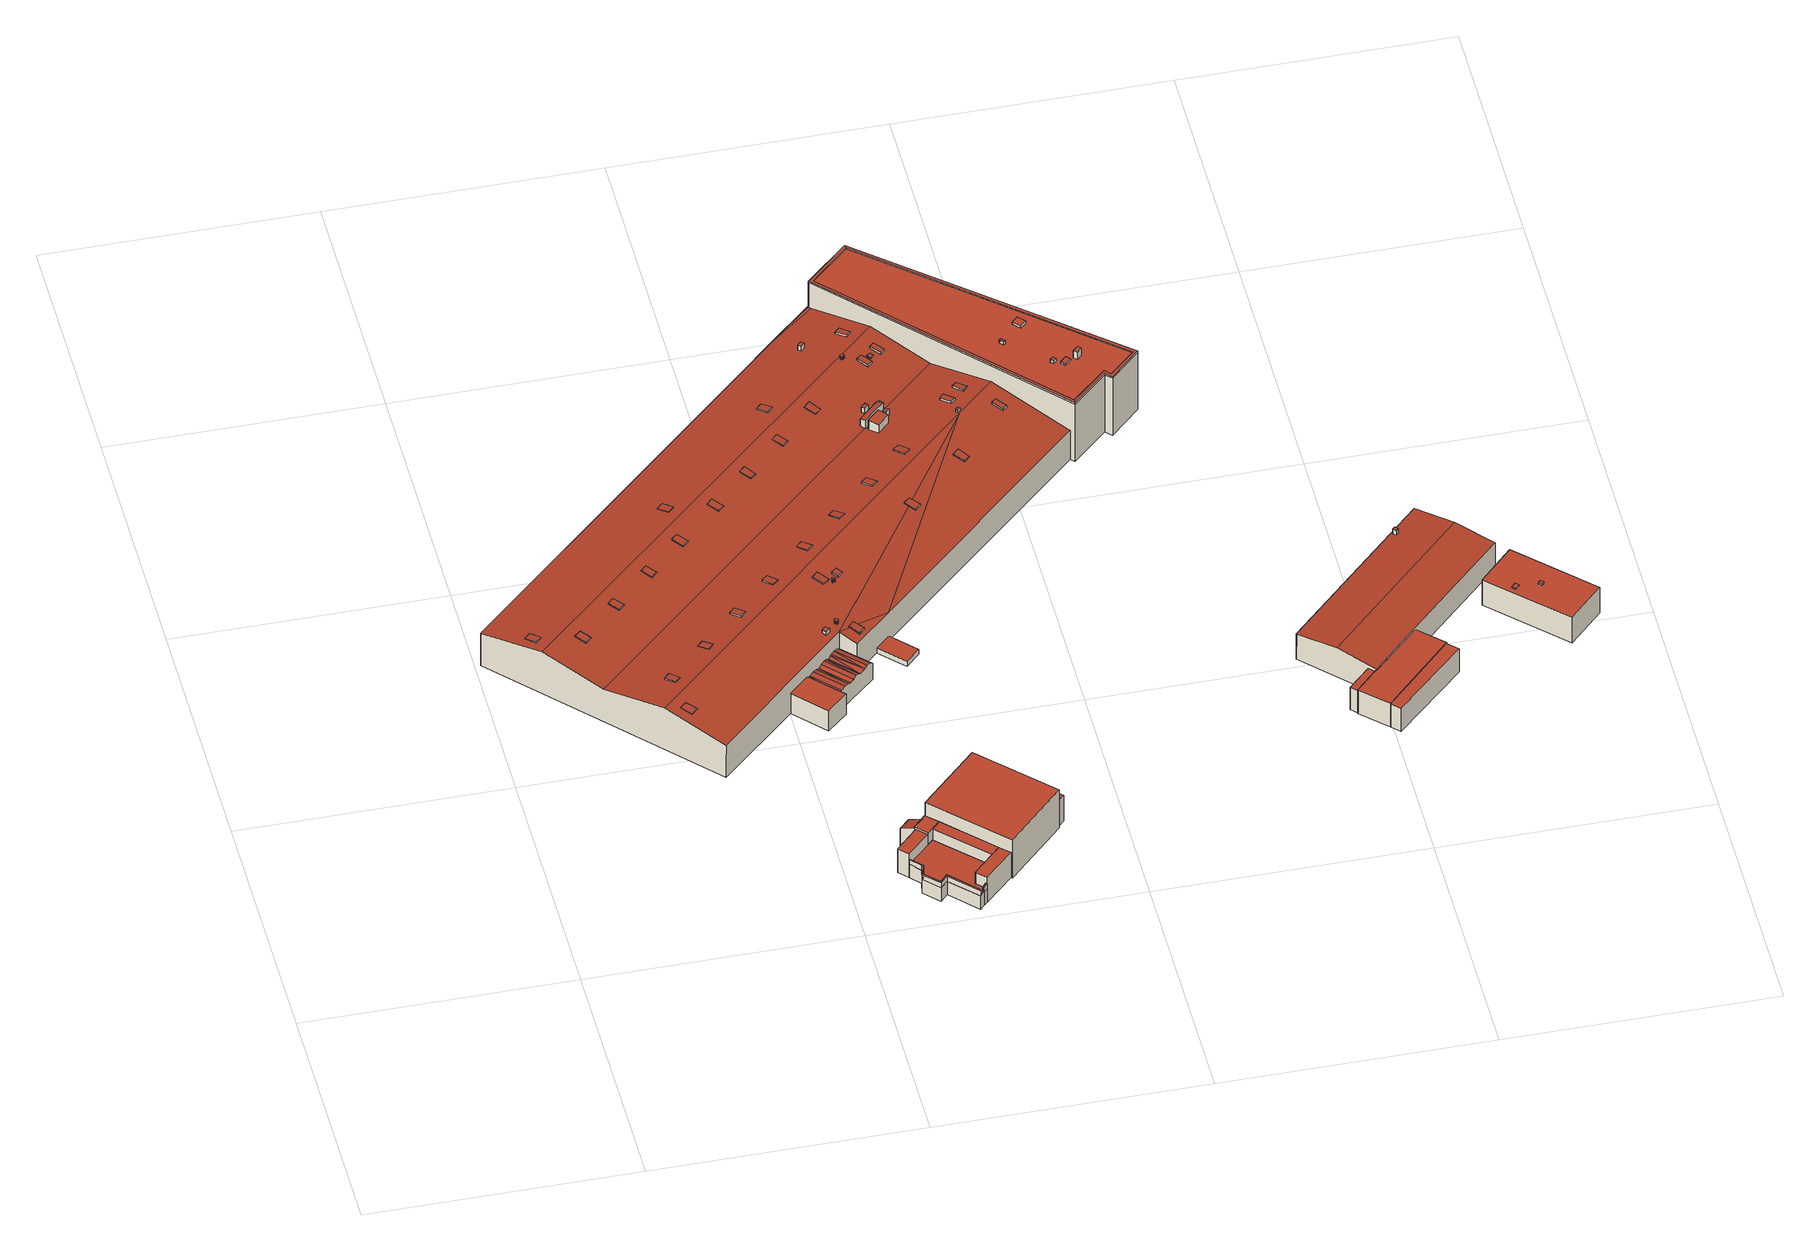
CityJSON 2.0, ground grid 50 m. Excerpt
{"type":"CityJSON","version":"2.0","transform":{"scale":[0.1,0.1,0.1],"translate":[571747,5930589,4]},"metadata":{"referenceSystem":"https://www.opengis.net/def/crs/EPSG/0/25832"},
"CityObjects":{
"building1":{"type":"Building","attributes":{"Grundfläche 2D":"14.389598","Grundhöhe NN":"6.040"},"geometry":[{"type":"Solid","lod":"3","boundaries":[[[[0,1,2,3]],[[4,5,1,0]],[[5,6,2,1]],[[6,7,3,2]],[[7,4,0,3]],[[6,5,4,7]]]],"semantics":{"surfaces":[{"type":"RoofSurface"},{"type":"WallSurface"},{"type":"GroundSurface"}],"values":[[0,1,1,1,1,2]]}}]},
"building2":{"type":"Building","attributes":{"Grundfläche 2D":"7.806966","Grundhöhe NN":"6.048"},"geometry":[{"type":"Solid","lod":"3","boundaries":[[[[8,9,10,11]],[[12,13,11,10]],[[13,14,8,11]],[[14,15,9,8]],[[15,12,10,9]],[[15,14,13,12]]]],"semantics":{"surfaces":[{"type":"RoofSurface"},{"type":"WallSurface"},{"type":"GroundSurface"}],"values":[[0,1,1,1,1,2]]}}]},
"building3":{"type":"Building","attributes":{"Grundfläche 2D":"105.576483","Grundhöhe NN":"6.063"},"children":["building3-1","building3-2"],"geometry":[{"type":"Solid","lod":"3","boundaries":[[[[16,17,18,19,20,21,22,23,24,25,26,27,28,29,30]],[[20,19,31,32]],[[21,20,32,33]],[[22,21,33,34]],[[23,22,34,35]],[[24,23,35,36]],[[25,24,36,37]],[[26,25,37,38]],[[27,26,38,39]],[[28,27,39,40]],[[29,28,40,41]],[[30,29,41,42]],[[17,16,30,42,43]],[[18,17,43,44]],[[19,18,44,31]],[[38,37,36,35,34,33,32,31,44,43,42,41,40,39]]]],"semantics":{"surfaces":[{"type":"RoofSurface"},{"type":"WallSurface"},{"type":"GroundSurface"}],"values":[[0,1,1,1,1,1,1,1,1,1,1,1,1,1,1,2]]}}]},
"building3-1":{"type":"BuildingInstallation","parents":["building3"],"geometry":[{"type":"MultiSurface","lod":"3","boundaries":[[[45,46,47,48]],[[30,16,48,47]],[[45,48,16,49]],[[49,29,46,45]],[[29,30,47,46]]],"semantics":{"surfaces":[{"type":"RoofSurface"},{"type":"WallSurface"}],"values":[0,1,1,1,1]}}]},
"building3-2":{"type":"BuildingInstallation","parents":["building3"],"geometry":[{"type":"MultiSurface","lod":"3","boundaries":[[[50,51,52,53,54,55,56,57,58,59,60,61]],[[28,62,57,56]],[[58,57,62,63]],[[59,58,63,64]],[[60,59,64,65]],[[61,60,65,66]],[[50,61,66,22]],[[51,50,22,23]],[[23,24,52,51]],[[24,25,53,52]],[[25,26,54,53]],[[26,27,55,54]],[[27,28,56,55]]],"semantics":{"surfaces":[{"type":"RoofSurface"},{"type":"WallSurface"}],"values":[0,1,1,1,1,1,1,1,1,1,1,1,1]}}]},
"building4":{"type":"Building","attributes":{"Grundfläche 2D":"10.053962","Grundhöhe NN":"6.172"},"geometry":[{"type":"Solid","lod":"3","boundaries":[[[[67,68,69,70,71,72,73]],[[68,67,74,75]],[[69,68,75,76]],[[70,69,76,77]],[[71,70,77,78]],[[79,73,72,71,78,80]],[[67,73,79,74]],[[74,79,80,78,77,76,75]]]],"semantics":{"surfaces":[{"type":"RoofSurface"},{"type":"WallSurface"},{"type":"GroundSurface"}],"values":[[0,1,1,1,1,1,1,2]]}}]},
"building5":{"type":"Building","attributes":{"Grundfläche 2D":"25.850074","Grundhöhe NN":"6.030"},"geometry":[{"type":"Solid","lod":"3","boundaries":[[[[81,82,83,67]],[[84,85,67,83]],[[85,86,81,67]],[[86,87,82,81]],[[87,84,83,82]],[[87,86,85,84]]]],"semantics":{"surfaces":[{"type":"RoofSurface"},{"type":"WallSurface"},{"type":"GroundSurface"}],"values":[[0,1,1,1,1,2]]}}]},
"building6":{"type":"Building","attributes":{"Grundfläche 2D":"18.627753","Grundhöhe NN":"6.023"},"geometry":[{"type":"Solid","lod":"3","boundaries":[[[[88,89,83,82,90]],[[83,89,91,84]],[[90,82,83,84,92]],[[88,90,92,93]],[[89,88,93,91]],[[92,84,91,93]]]],"semantics":{"surfaces":[{"type":"RoofSurface"},{"type":"WallSurface"},{"type":"GroundSurface"}],"values":[[0,1,1,1,1,2]]}}]},
"building7":{"type":"Building","attributes":{"Grundfläche 2D":"265.336111","Grundhöhe NN":"5.969"},"geometry":[{"type":"Solid","lod":"3","boundaries":[[[[94,95,96,97,98]],[[94,98,99,100]],[[101,96,95,94,100,91]],[[97,96,101,102]],[[98,97,102,99]],[[101,91,100,99,102]]]],"semantics":{"surfaces":[{"type":"RoofSurface"},{"type":"WallSurface"},{"type":"GroundSurface"}],"values":[[0,1,1,1,1,2]]}}]},
"building8":{"type":"Building","attributes":{"Grundfläche 2D":"11.756289","Grundhöhe NN":"6.061"},"geometry":[{"type":"Solid","lod":"3","boundaries":[[[[103,104,105,106]],[[107,108,106,105]],[[108,109,103,106]],[[109,110,104,103]],[[110,107,105,104]],[[110,109,108,107]]]],"semantics":{"surfaces":[{"type":"RoofSurface"},{"type":"WallSurface"},{"type":"GroundSurface"}],"values":[[0,1,1,1,1,2]]}}]},
"building9":{"type":"Building","attributes":{"Grundfläche 2D":"6239.895258","Grundhöhe NN":"4.902"},"children":["building9-1","building9-2","building9-3","building9-4","building9-5","building9-6","building9-7","building9-8","building9-9","building9-10","building9-11","building9-12","building9-13","building9-14","building9-15","building9-16","building9-17","building9-18","building9-19","building9-20","building9-21","building9-22","building9-23","building9-24","building9-25","building9-26","building9-27","building9-28","building9-29","building9-30","building9-31","building9-32","building9-33","building9-34","building9-35","building9-36","building9-37","building9-38","building9-39","building9-40","building9-41","building9-42","building9-43","building9-44","building9-45","building9-46","building9-47","building9-48","building9-49"],"geometry":[{"type":"MultiSurface","lod":"3","boundaries":[[[111,112,113,114,115,116,117,118,119]],[[120,112,111,121,122,123,118,117,124,125]],[[126,127,128,129]],[[127,130,131,132,133,134,128]],[[132,131,130,135,136,133]],[[137,136,135,138,139,140]],[[141,139,138]],[[142,143,141]],[[143,139,141]],[[144,128,134,145,146,147]],[[146,148,129,149,150]],[[129,128,144,147,146,150,149]],[[151,152,153,154,155,156,157,158,159]],[[160,161,162]],[[161,163,162]],[[160,164,165,161]],[[164,166,167,165]],[[168,169,166]],[[166,169,167]],[[168,170,171,169]],[[172,171,170,173]],[[174,175,173]],[[173,175,172]],[[174,176,177,175]],[[178,179,176]],[[176,179,177]],[[180,181,178]],[[181,182,178]],[[182,179,178]],[[180,183,184,181]],[[184,183,185,186]],[[187,184,186]],[[188,189,190,191,192,193]],[[194,195,196,197]],[[198,199,200,201]],[[202,203,204,205,115,114,113,112]],[[205,206,207,117,116,115]],[[156,154,119,118]],[[154,153,111,119]],[[152,151,121,111,153]],[[122,121,151,159]],[[159,158,157,123,122]],[[156,118,123,157]],[[207,208,124,117]],[[208,209,125,124]],[[209,210,120,125]],[[210,202,112,120]],[[143,142,211,212]],[[196,213,214,137,140,139,143,212,215,197]],[[145,134,133,136,137,214,216]],[[189,188,163,161,165,167,169,171,172,175,177,179,182,181,184,187,146,145,216,217]],[[146,187,186,148]],[[200,218,219,126,129,148,186,220,221,201]],[[185,183,180,178,176,174,173,170,168,166,164,160,162,222,223]],[[186,185,223,220]],[[211,142,141,205,204,203,202,224,225]],[[130,127,126,219,226,207,206,205,141,138,135]],[[208,207,226,227]],[[209,208,227,228]],[[210,209,228,229]],[[202,210,229,224]],[[190,189,217,230]],[[191,190,230,231]],[[192,191,231,232]],[[192,232,222,162,193]],[[193,162,163,188]],[[194,197,215,233]],[[195,194,233,234]],[[196,195,234,213]],[[198,201,221,235]],[[199,198,235,236]],[[200,199,236,218]],[[218,236,235,221,220,223,222,232,231,230,217,216,214,213,234,233,215,212,211,225,224,229,228,227,226,219]]],"semantics":{"surfaces":[{"type":"RoofSurface"},{"type":"WallSurface"},{"type":"GroundSurface"}],"values":[0,0,0,0,0,0,0,0,0,0,0,0,0,0,0,0,0,0,0,0,0,0,0,0,0,0,0,0,0,0,0,0,0,0,0,1,1,1,1,1,1,1,1,1,1,1,1,1,1,1,1,1,1,1,1,1,1,1,1,1,1,1,1,1,1,1,1,1,1,1,1,1,2]}}]},
"building9-1":{"type":"BuildingInstallation","parents":["building9"],"geometry":[{"type":"MultiSurface","lod":"3","boundaries":[[[237,238,239,240]],[[241,242,240,239]],[[237,240,242,243]],[[238,237,243,244]],[[244,241,239,238]]],"semantics":{"surfaces":[{"type":"RoofSurface"},{"type":"WallSurface"}],"values":[0,1,1,1,1]}}]},
"building9-2":{"type":"BuildingInstallation","parents":["building9"],"geometry":[{"type":"MultiSurface","lod":"3","boundaries":[[[245,246,247,248]],[[248,247,249,250]],[[245,248,250,251]],[[246,245,251,252]],[[247,246,252,249]]],"semantics":{"surfaces":[{"type":"RoofSurface"},{"type":"WallSurface"}],"values":[0,1,1,1,1]}}]},
"building9-3":{"type":"BuildingInstallation","parents":["building9"],"geometry":[{"type":"MultiSurface","lod":"3","boundaries":[[[253,254,255,256]],[[256,255,257,258]],[[253,256,258,259]],[[254,253,259,260]],[[255,254,260,257]]],"semantics":{"surfaces":[{"type":"RoofSurface"},{"type":"WallSurface"}],"values":[0,1,1,1,1]}}]},
"building9-4":{"type":"BuildingInstallation","parents":["building9"],"geometry":[{"type":"MultiSurface","lod":"3","boundaries":[[[261,262,263,264]],[[264,263,265,266]],[[266,267,261,264]],[[262,261,267,268]],[[268,265,263,262]]],"semantics":{"surfaces":[{"type":"RoofSurface"},{"type":"WallSurface"}],"values":[0,1,1,1,1]}}]},
"building9-5":{"type":"BuildingInstallation","parents":["building9"],"geometry":[{"type":"MultiSurface","lod":"3","boundaries":[[[269,270,271,272]],[[272,271,273,274]],[[269,272,274,275]],[[270,269,275,276]],[[271,270,276,273]]],"semantics":{"surfaces":[{"type":"RoofSurface"},{"type":"WallSurface"}],"values":[0,1,1,1,1]}}]},
"building9-6":{"type":"BuildingInstallation","parents":["building9"],"geometry":[{"type":"MultiSurface","lod":"3","boundaries":[[[277,278,279,280]],[[280,279,281,282]],[[277,280,282,283]],[[278,277,283,284]],[[279,278,284,281]]],"semantics":{"surfaces":[{"type":"RoofSurface"},{"type":"WallSurface"}],"values":[0,1,1,1,1]}}]},
"building9-7":{"type":"BuildingInstallation","parents":["building9"],"geometry":[{"type":"MultiSurface","lod":"3","boundaries":[[[285,286,287,288,289,290]],[[291,292,290,289]],[[285,290,292,293,287,286]],[[293,294,288,287]],[[294,291,289,288]]],"semantics":{"surfaces":[{"type":"RoofSurface"},{"type":"WallSurface"}],"values":[0,1,1,1,1]}}]},
"building9-8":{"type":"BuildingInstallation","parents":["building9"],"geometry":[{"type":"MultiSurface","lod":"3","boundaries":[[[295,296,297,298]],[[298,297,299,300]],[[295,298,300,301]],[[296,295,301,302]],[[297,296,302,299]]],"semantics":{"surfaces":[{"type":"RoofSurface"},{"type":"WallSurface"}],"values":[0,1,1,1,1]}}]},
"building9-9":{"type":"BuildingInstallation","parents":["building9"],"geometry":[{"type":"MultiSurface","lod":"3","boundaries":[[[303,304,305,306]],[[307,308,303,306]],[[309,304,303,308]],[[309,310,305,304]],[[311,307,306,305,310]]],"semantics":{"surfaces":[{"type":"RoofSurface"},{"type":"WallSurface"}],"values":[0,1,1,1,1]}}]},
"building9-10":{"type":"BuildingInstallation","parents":["building9"],"geometry":[{"type":"MultiSurface","lod":"3","boundaries":[[[312,313,314,315,316,317,318,319,320,321,322,323,324,325,326,327,328,329,330,331,332]],[[333,334,314,313]],[[334,335,315,314]],[[336,337,331,330]],[[337,338,332,331]],[[338,339,312,332]],[[339,333,313,312]],[[335,340,316,315]],[[340,341,316]],[[341,342,317,316]],[[342,343,318,317]],[[343,344,319,318]],[[344,345,320,319]],[[345,346,321,320]],[[346,347,322,321]],[[347,348,323,322]],[[348,349,324,323]],[[349,350,325,324]],[[350,351,326,325]],[[351,352,327,326]],[[352,353,328,327]],[[353,354,329,328]],[[354,336,330,329]]],"semantics":{"surfaces":[{"type":"RoofSurface"},{"type":"WallSurface"}],"values":[0,1,1,1,1,1,1,1,1,1,1,1,1,1,1,1,1,1,1,1,1,1,1]}}]},
"building9-11":{"type":"BuildingInstallation","parents":["building9"],"geometry":[{"type":"MultiSurface","lod":"3","boundaries":[[[355,356,357,358]],[[358,357,359,360]],[[355,358,360,361]],[[361,362,356,355]],[[362,359,357,356]]],"semantics":{"surfaces":[{"type":"RoofSurface"},{"type":"WallSurface"}],"values":[0,1,1,1,1]}}]},
"building9-12":{"type":"BuildingInstallation","parents":["building9"],"geometry":[{"type":"MultiSurface","lod":"3","boundaries":[[[363,364,365,366]],[[366,365,367,368]],[[363,366,368,369]],[[364,363,369,370]],[[365,364,370,367]]],"semantics":{"surfaces":[{"type":"RoofSurface"},{"type":"WallSurface"}],"values":[0,1,1,1,1]}}]},
"building9-13":{"type":"BuildingInstallation","parents":["building9"],"geometry":[{"type":"MultiSurface","lod":"3","boundaries":[[[371,372,373,374,375,376,377,378,379,380,381,382,383,384,385,386,387,388,389,390,391,392,393,394,395]],[[396,397,373,372]],[[398,399,371,395]],[[399,396,372,371]],[[397,400,374,373]],[[400,401,375,374]],[[401,402,376,375]],[[402,403,377,376]],[[403,404,378,377]],[[404,405,379,378]],[[405,406,380,379]],[[406,407,381,380]],[[407,408,381]],[[408,409,382,381]],[[409,410,383,382]],[[410,411,384,383]],[[411,412,385,384]],[[412,413,386,385]],[[413,414,415,388,387,386]],[[415,416,417,390,389,388]],[[417,418,391,390]],[[418,419,392,391]],[[419,420,393,392]],[[420,421,394,393]],[[421,422,394]],[[422,398,395,394]]],"semantics":{"surfaces":[{"type":"RoofSurface"},{"type":"WallSurface"}],"values":[0,1,1,1,1,1,1,1,1,1,1,1,1,1,1,1,1,1,1,1,1,1,1,1,1,1]}}]},
"building9-14":{"type":"BuildingInstallation","parents":["building9"],"geometry":[{"type":"MultiSurface","lod":"3","boundaries":[[[423,424,425,426,427,428,429,430]],[[426,431,432,428,427]],[[433,434,424,423,430,429,428,432,131,435]],[[434,436,425,424]],[[431,426,425,436,132]]],"semantics":{"surfaces":[{"type":"RoofSurface"},{"type":"WallSurface"}],"values":[0,1,1,1,1]}}]},
"building9-15":{"type":"BuildingInstallation","parents":["building9"],"geometry":[{"type":"MultiSurface","lod":"3","boundaries":[[[437,438,439,440]],[[441,442,440,439]],[[437,440,442,443]],[[443,444,438,437]],[[439,438,444,441]]],"semantics":{"surfaces":[{"type":"RoofSurface"},{"type":"WallSurface"}],"values":[0,1,1,1,1]}}]},
"building9-16":{"type":"BuildingInstallation","parents":["building9"],"geometry":[{"type":"MultiSurface","lod":"3","boundaries":[[[445,446,447,448,449,450]],[[445,450,449,451,452]],[[446,445,452,453]],[[447,446,453,454]],[[454,455,451,449,448,447]]],"semantics":{"surfaces":[{"type":"RoofSurface"},{"type":"WallSurface"}],"values":[0,1,1,1,1]}}]},
"building9-17":{"type":"BuildingInstallation","parents":["building9"],"geometry":[{"type":"MultiSurface","lod":"3","boundaries":[[[456,457,458,459]],[[459,458,460,461]],[[461,462,456,459]],[[457,456,462,463]],[[463,460,458,457]]],"semantics":{"surfaces":[{"type":"RoofSurface"},{"type":"WallSurface"}],"values":[0,1,1,1,1]}}]},
"building9-18":{"type":"BuildingInstallation","parents":["building9"],"geometry":[{"type":"MultiSurface","lod":"3","boundaries":[[[464,465,466,467]],[[467,466,468,469]],[[464,467,469,470]],[[465,464,470,471]],[[466,465,471,468]]],"semantics":{"surfaces":[{"type":"RoofSurface"},{"type":"WallSurface"}],"values":[0,1,1,1,1]}}]},
"building9-19":{"type":"BuildingInstallation","parents":["building9"],"geometry":[{"type":"MultiSurface","lod":"3","boundaries":[[[472,473,474,475]],[[475,474,476,477]],[[472,475,477,478]],[[473,472,478,479]],[[474,473,479,476]]],"semantics":{"surfaces":[{"type":"RoofSurface"},{"type":"WallSurface"}],"values":[0,1,1,1,1]}}]},
"building9-20":{"type":"BuildingInstallation","parents":["building9"],"geometry":[{"type":"MultiSurface","lod":"3","boundaries":[[[480,481,482,483]],[[483,482,484,485]],[[480,483,485,486]],[[481,480,486,487]],[[482,481,487,484]]],"semantics":{"surfaces":[{"type":"RoofSurface"},{"type":"WallSurface"}],"values":[0,1,1,1,1]}}]},
"building9-21":{"type":"BuildingInstallation","parents":["building9"],"geometry":[{"type":"MultiSurface","lod":"3","boundaries":[[[488,489,490,491]],[[491,490,492,493]],[[488,491,493,494]],[[489,488,494,495]],[[490,489,495,492]]],"semantics":{"surfaces":[{"type":"RoofSurface"},{"type":"WallSurface"}],"values":[0,1,1,1,1]}}]},
"building9-22":{"type":"BuildingInstallation","parents":["building9"],"geometry":[{"type":"MultiSurface","lod":"3","boundaries":[[[496,497,498,499]],[[499,498,500,501]],[[496,499,501,502]],[[497,496,502,503]],[[498,497,503,500]]],"semantics":{"surfaces":[{"type":"RoofSurface"},{"type":"WallSurface"}],"values":[0,1,1,1,1]}}]},
"building9-23":{"type":"BuildingInstallation","parents":["building9"],"geometry":[{"type":"MultiSurface","lod":"3","boundaries":[[[504,505,506,507]],[[507,506,508,509]],[[504,507,509,510]],[[505,504,510,511]],[[506,505,511,508]]],"semantics":{"surfaces":[{"type":"RoofSurface"},{"type":"WallSurface"}],"values":[0,1,1,1,1]}}]},
"building9-24":{"type":"BuildingInstallation","parents":["building9"],"geometry":[{"type":"MultiSurface","lod":"3","boundaries":[[[512,513,514,515]],[[515,514,516,517]],[[512,515,517,518]],[[513,512,518,519]],[[514,513,519,516]]],"semantics":{"surfaces":[{"type":"RoofSurface"},{"type":"WallSurface"}],"values":[0,1,1,1,1]}}]},
"building9-25":{"type":"BuildingInstallation","parents":["building9"],"geometry":[{"type":"MultiSurface","lod":"3","boundaries":[[[520,521,522,523]],[[523,522,524,525]],[[520,523,525,526]],[[521,520,526,527]],[[522,521,527,524]]],"semantics":{"surfaces":[{"type":"RoofSurface"},{"type":"WallSurface"}],"values":[0,1,1,1,1]}}]},
"building9-26":{"type":"BuildingInstallation","parents":["building9"],"geometry":[{"type":"MultiSurface","lod":"3","boundaries":[[[528,529,530,531]],[[531,530,532,533]],[[528,531,533,534]],[[529,528,534,535]],[[530,529,535,532]]],"semantics":{"surfaces":[{"type":"RoofSurface"},{"type":"WallSurface"}],"values":[0,1,1,1,1]}}]},
"building9-27":{"type":"BuildingInstallation","parents":["building9"],"geometry":[{"type":"MultiSurface","lod":"3","boundaries":[[[536,537,538,539]],[[539,538,540,541]],[[536,539,541,542]],[[537,536,542,543]],[[538,537,543,540]]],"semantics":{"surfaces":[{"type":"RoofSurface"},{"type":"WallSurface"}],"values":[0,1,1,1,1]}}]},
"building9-28":{"type":"BuildingInstallation","parents":["building9"],"geometry":[{"type":"MultiSurface","lod":"3","boundaries":[[[544,545,546,547]],[[548,549,544,547]],[[549,550,545,544]],[[550,551,546,545]],[[548,547,546,551,552,553,554,555]]],"semantics":{"surfaces":[{"type":"RoofSurface"},{"type":"WallSurface"}],"values":[0,1,1,1,1]}}]},
"building9-29":{"type":"BuildingInstallation","parents":["building9"],"geometry":[{"type":"MultiSurface","lod":"3","boundaries":[[[556,557,558,559]],[[559,558,560,561]],[[556,559,561,562]],[[557,556,562,563]],[[558,557,563,560]]],"semantics":{"surfaces":[{"type":"RoofSurface"},{"type":"WallSurface"}],"values":[0,1,1,1,1]}}]},
"building9-30":{"type":"BuildingInstallation","parents":["building9"],"geometry":[{"type":"MultiSurface","lod":"3","boundaries":[[[564,565,566,567,568]],[[569,570,566,565]],[[570,150,571,568,567,566]],[[571,572,564,568]],[[569,565,564,572,149]]],"semantics":{"surfaces":[{"type":"RoofSurface"},{"type":"WallSurface"}],"values":[0,1,1,1,1]}}]},
"building9-31":{"type":"BuildingInstallation","parents":["building9"],"geometry":[{"type":"MultiSurface","lod":"3","boundaries":[[[573,574,575,576]],[[576,575,577,578]],[[573,576,578,579]],[[574,573,579,580]],[[575,574,580,577]]],"semantics":{"surfaces":[{"type":"RoofSurface"},{"type":"WallSurface"}],"values":[0,1,1,1,1]}}]},
"building9-32":{"type":"BuildingInstallation","parents":["building9"],"geometry":[{"type":"MultiSurface","lod":"3","boundaries":[[[581,582,583,584]],[[582,581,585,586]],[[584,583,587,588]],[[581,584,588,585]],[[583,582,586,587]]],"semantics":{"surfaces":[{"type":"RoofSurface"},{"type":"WallSurface"}],"values":[0,1,1,1,1]}}]},
"building9-33":{"type":"BuildingInstallation","parents":["building9"],"geometry":[{"type":"MultiSurface","lod":"3","boundaries":[[[589,590,591,592]],[[592,591,593,594]],[[589,592,594,595]],[[590,589,595,596]],[[591,590,596,593]]],"semantics":{"surfaces":[{"type":"RoofSurface"},{"type":"WallSurface"}],"values":[0,1,1,1,1]}}]},
"building9-34":{"type":"BuildingInstallation","parents":["building9"],"geometry":[{"type":"MultiSurface","lod":"3","boundaries":[[[597,598,599,600,601,602,603,604,605,606,607,608,609,610,611,612,613,614,615,616,617,618,619,620,621]],[[622,623,597,621]],[[623,624,598,597]],[[624,625,599,598]],[[626,622,621,620]],[[625,627,600,599]],[[627,628,601,600]],[[628,629,602,601]],[[629,630,603,602]],[[630,631,604,603]],[[631,632,605,604]],[[632,633,606,605]],[[633,634,607,606]],[[634,635,608,607]],[[635,636,608]],[[636,637,609,608]],[[637,638,610,609]],[[638,639,611,610]],[[639,640,612,611]],[[640,641,613,612]],[[641,642,614,613]],[[642,643,615,614]],[[643,644,616,615]],[[644,645,617,616]],[[645,646,618,617]],[[646,647,619,618]],[[647,626,620,619]]],"semantics":{"surfaces":[{"type":"RoofSurface"},{"type":"WallSurface"}],"values":[0,1,1,1,1,1,1,1,1,1,1,1,1,1,1,1,1,1,1,1,1,1,1,1,1,1,1]}}]},
"building9-35":{"type":"BuildingInstallation","parents":["building9"],"geometry":[{"type":"MultiSurface","lod":"3","boundaries":[[[648,649,650,651]],[[651,650,652,653]],[[648,651,653,654]],[[649,648,654,655]],[[650,649,655,652]]],"semantics":{"surfaces":[{"type":"RoofSurface"},{"type":"WallSurface"}],"values":[0,1,1,1,1]}}]},
"building9-36":{"type":"BuildingInstallation","parents":["building9"],"geometry":[{"type":"MultiSurface","lod":"3","boundaries":[[[656,657,658,659]],[[660,661,656,659]],[[147,662,657,656,661]],[[662,663,658,657]],[[660,659,658,663,144]]],"semantics":{"surfaces":[{"type":"RoofSurface"},{"type":"WallSurface"}],"values":[0,1,1,1,1]}}]},
"building9-37":{"type":"BuildingInstallation","parents":["building9"],"geometry":[{"type":"MultiSurface","lod":"3","boundaries":[[[664,665,666,667]],[[667,666,668,669]],[[664,667,669,670]],[[665,664,670,671]],[[666,665,671,668]]],"semantics":{"surfaces":[{"type":"RoofSurface"},{"type":"WallSurface"}],"values":[0,1,1,1,1]}}]},
"building9-38":{"type":"BuildingInstallation","parents":["building9"],"geometry":[{"type":"MultiSurface","lod":"3","boundaries":[[[672,673,674,675]],[[675,674,676,677]],[[672,675,677,678]],[[673,672,678,679]],[[674,673,679,676]]],"semantics":{"surfaces":[{"type":"RoofSurface"},{"type":"WallSurface"}],"values":[0,1,1,1,1]}}]},
"building9-39":{"type":"BuildingInstallation","parents":["building9"],"geometry":[{"type":"MultiSurface","lod":"3","boundaries":[[[680,554,553,681]],[[552,682,681,553]],[[682,683,680,681]],[[683,555,554,680]]],"semantics":{"surfaces":[{"type":"RoofSurface"},{"type":"WallSurface"}],"values":[0,1,1,1]}}]},
"building9-40":{"type":"BuildingInstallation","parents":["building9"],"geometry":[{"type":"MultiSurface","lod":"3","boundaries":[[[684,685,686,687]],[[687,686,688,689]],[[684,687,689,690]],[[685,684,690,691]],[[686,685,691,688]]],"semantics":{"surfaces":[{"type":"RoofSurface"},{"type":"WallSurface"}],"values":[0,1,1,1,1]}}]},
"building9-41":{"type":"BuildingInstallation","parents":["building9"],"geometry":[{"type":"MultiSurface","lod":"3","boundaries":[[[692,693,694,695]],[[695,694,696,697]],[[692,695,697,698]],[[693,692,698,699]],[[694,693,699,696]]],"semantics":{"surfaces":[{"type":"RoofSurface"},{"type":"WallSurface"}],"values":[0,1,1,1,1]}}]},
"building9-42":{"type":"BuildingInstallation","parents":["building9"],"geometry":[{"type":"MultiSurface","lod":"3","boundaries":[[[700,701,702,703]],[[703,702,704,705]],[[700,703,705,706]],[[701,700,706,707]],[[702,701,707,704]]],"semantics":{"surfaces":[{"type":"RoofSurface"},{"type":"WallSurface"}],"values":[0,1,1,1,1]}}]},
"building9-43":{"type":"BuildingInstallation","parents":["building9"],"geometry":[{"type":"MultiSurface","lod":"3","boundaries":[[[708,709,710,711]],[[711,710,712,713]],[[708,711,713,714]],[[709,708,714,715]],[[710,709,715,712]]],"semantics":{"surfaces":[{"type":"RoofSurface"},{"type":"WallSurface"}],"values":[0,1,1,1,1]}}]},
"building9-44":{"type":"BuildingInstallation","parents":["building9"],"geometry":[{"type":"MultiSurface","lod":"3","boundaries":[[[716,717,718,719]],[[719,718,720,721]],[[716,719,721,722]],[[717,716,722,723]],[[718,717,723,720]]],"semantics":{"surfaces":[{"type":"RoofSurface"},{"type":"WallSurface"}],"values":[0,1,1,1,1]}}]},
"building9-45":{"type":"BuildingInstallation","parents":["building9"],"geometry":[{"type":"MultiSurface","lod":"3","boundaries":[[[724,725,726,727]],[[728,729,724,727]],[[730,725,724,729]],[[730,731,726,725]],[[728,727,726,731]]],"semantics":{"surfaces":[{"type":"RoofSurface"},{"type":"WallSurface"}],"values":[0,1,1,1,1]}}]},
"building9-46":{"type":"BuildingInstallation","parents":["building9"],"geometry":[{"type":"MultiSurface","lod":"3","boundaries":[[[732,733,734,735]],[[735,734,736,737]],[[732,735,737,738]],[[733,732,738,739]],[[734,733,739,736]]],"semantics":{"surfaces":[{"type":"RoofSurface"},{"type":"WallSurface"}],"values":[0,1,1,1,1]}}]},
"building9-47":{"type":"BuildingInstallation","parents":["building9"],"geometry":[{"type":"MultiSurface","lod":"3","boundaries":[[[740,741,742,743]],[[743,742,744,745]],[[745,746,740,743]],[[746,747,741,740]],[[742,741,747,744]]],"semantics":{"surfaces":[{"type":"RoofSurface"},{"type":"WallSurface"}],"values":[0,1,1,1,1]}}]},
"building9-48":{"type":"BuildingInstallation","parents":["building9"],"geometry":[{"type":"MultiSurface","lod":"3","boundaries":[[[748,749,750,751]],[[751,750,752,753]],[[748,751,753,754]],[[749,748,754,755]],[[750,749,755,752]]],"semantics":{"surfaces":[{"type":"RoofSurface"},{"type":"WallSurface"}],"values":[0,1,1,1,1]}}]},
"building9-49":{"type":"BuildingInstallation","parents":["building9"],"geometry":[{"type":"MultiSurface","lod":"3","boundaries":[[[756,757,758,759]],[[759,758,760,761]],[[761,762,756,759]],[[762,763,757,756]],[[758,757,763,760]]],"semantics":{"surfaces":[{"type":"RoofSurface"},{"type":"WallSurface"}],"values":[0,1,1,1,1]}}]},
"building10":{"type":"Building","attributes":{"Grundfläche 2D":"4.767379","Grundhöhe NN":"6.005"},"geometry":[{"type":"Solid","lod":"3","boundaries":[[[[764,765,766,767]],[[768,769,767,766]],[[769,770,764,767]],[[770,771,765,764]],[[771,768,766,765]],[[771,770,769,768]]]],"semantics":{"surfaces":[{"type":"RoofSurface"},{"type":"WallSurface"},{"type":"GroundSurface"}],"values":[[0,1,1,1,1,2]]}}]},
"building11":{"type":"Building","attributes":{"Grundfläche 2D":"792.187607","Grundhöhe NN":"5.600"},"children":["building11-1"],"geometry":[{"type":"Solid","lod":"3","boundaries":[[[[772,773,774,775,776,777]],[[774,778,779,775]],[[780,781,782,783]],[[784,785,786,787,788,789,790,791]],[[792,793,794,795]],[[796,773,772,777,791,790,797]],[[778,774,773,796,798]],[[779,778,798,799]],[[793,784,791,777,776,775,779,799,800,794]],[[780,783,801,802]],[[781,780,802,803]],[[782,781,803,804]],[[805,786,785,784,793,792,806]],[[787,786,805,801]],[[804,807,789,788,787,801,783,782]],[[790,789,807,797]],[[795,794,800,808]],[[792,795,808,806]],[[799,798,796,797,807,804,803,802,801,805,806,808,800]]]],"semantics":{"surfaces":[{"type":"RoofSurface"},{"type":"WallSurface"},{"type":"GroundSurface"}],"values":[[0,0,0,0,0,1,1,1,1,1,1,1,1,1,1,1,1,1,2]]}}]},
"building11-1":{"type":"BuildingInstallation","parents":["building11"],"geometry":[{"type":"MultiSurface","lod":"3","boundaries":[[[809,810,811,812]],[[812,811,813,814]],[[809,812,814,815]],[[810,809,815,816]],[[811,810,816,813]]],"semantics":{"surfaces":[{"type":"RoofSurface"},{"type":"WallSurface"}],"values":[0,1,1,1,1]}}]},
"building12":{"type":"Building","attributes":{"Grundfläche 2D":"164.159877","Grundhöhe NN":"5.621"},"children":["building12-1","building12-2"],"geometry":[{"type":"Solid","lod":"3","boundaries":[[[[817,818,819,820]],[[819,818,821,822]],[[820,819,822,823]],[[817,820,823,824]],[[818,817,824,821]],[[824,823,822,821]]]],"semantics":{"surfaces":[{"type":"RoofSurface"},{"type":"WallSurface"},{"type":"GroundSurface"}],"values":[[0,1,1,1,1,2]]}}]},
"building12-1":{"type":"BuildingInstallation","parents":["building12"],"geometry":[{"type":"MultiSurface","lod":"3","boundaries":[[[825,826,827,828]],[[828,827,829,830]],[[825,828,830,831]],[[826,825,831,832]],[[827,826,832,829]]],"semantics":{"surfaces":[{"type":"RoofSurface"},{"type":"WallSurface"}],"values":[0,1,1,1,1]}}]},
"building12-2":{"type":"BuildingInstallation","parents":["building12"],"geometry":[{"type":"MultiSurface","lod":"3","boundaries":[[[833,834,835,836]],[[836,835,837,838]],[[833,836,838,839]],[[834,833,839,840]],[[835,834,840,837]]],"semantics":{"surfaces":[{"type":"RoofSurface"},{"type":"WallSurface"}],"values":[0,1,1,1,1]}}]},
"building13":{"type":"Building","attributes":{"Grundfläche 2D":"3.094621","Grundhöhe NN":"5.416"},"geometry":[{"type":"Solid","lod":"3","boundaries":[[[[841,842,843,844]],[[845,846,844,843]],[[846,847,841,844]],[[847,848,842,841]],[[848,845,843,842]],[[848,847,846,845]]]],"semantics":{"surfaces":[{"type":"RoofSurface"},{"type":"WallSurface"},{"type":"GroundSurface"}],"values":[[0,1,1,1,1,2]]}}]}
},
"vertices":[
[646,156,75],[628,173,75],[587,132,75],[604,115,75],[646,156,20],[628,173,20],[587,132,20],[604,115,20],
[606,196,61],[626,176,76],[646,195,76],[626,215,61],[646,195,20],[626,215,20],[606,196,20],[626,176,20],
[718,26,52],[703,41,52],[741,79,52],[656,165,52],[646,155,52],[646,156,52],[604,115,52],[603,114,52],[621,94,52],[616,71,52],[643,43,52],[657,57,52],[705,8,52],[713,16,52],[720,23,52],[656,165,21],[646,155,21],[646,156,21],[604,115,21],[603,114,21],[621,94,21],[616,71,21],[643,43,21],[657,57,21],[705,8,21],[713,16,21],[720,23,21],[703,41,21],[741,79,21],
[711,18,63],[713,16,63],[720,23,63],[718,26,63],[711,18,52],
[604,115,63],[603,114,63],[621,94,63],[616,71,63],[643,43,63],[657,57,63],[705,8,63],[705,13,63],[657,62,63],[644,47,63],[619,73,63],[624,94,63],[705,13,52],[657,62,52],[644,47,52],[619,73,52],[624,94,52],
[671,180,78],[651,200,78],[653,201,78],[652,202,78],[626,176,78],[646,156,78],[646,155,78],[671,180,22],[651,200,22],[653,201,22],[652,202,22],[626,176,22],[646,155,22],[646,156,22],
[656,165,78],[741,79,78],[756,94,78],[756,94,20],[671,180,20],[656,165,20],[741,79,20],
[720,23,78],[774,76,78],[703,41,78],[774,76,20],[703,41,20],[720,23,20],
[651,200,109],[774,76,109],[776,74,109],[882,180,109],[758,306,109],[758,306,20],[651,200,20],[776,74,20],[882,180,20],
[796,303,79],[778,285,79],[811,252,79],[828,270,79],[811,252,21],[828,270,21],[796,303,21],[778,285,21],
[824,1564,145],[823,1572,145],[746,1500,145],[743,1497,145],[742,1496,145],[746,1492,145],[1119,1093,145],[1119,1101,145],[750,1496,145],[1253,1198,145],[1245,1198,145],[1196,1152,145],[1186,1163,145],[1185,1155,145],[1196,1144,145],[1112,1101,76],[1000,1220,106],[930,1154,106],[706,720,76],[914,1312,84],[807,1212,84],[768,1175,84],[184,629,84],[270,536,106],[829,1403,106],[97,722,106],[10,815,84],[746,1492,85],[655,1419,84],[594,1361,84],[742,1496,85],[743,1497,85],[741,1499,84],[802,966,98],[357,444,84],[610,681,84],[794,953,97],[635,654,76],[645,695,82],[631,689,83],[1245,1198,142],[1244,1199,142],[824,1564,143],[750,1496,143],[910,1325,142],[1119,1101,142],[1186,1163,142],[1190,1158,142],[1196,1152,142],[589,570,52],[544,618,52],[583,565,46],[538,613,46],[596,576,54],[551,625,54],[604,583,52],[558,632,52],[610,589,48],[564,637,48],[615,593,52],[569,642,52],[575,647,54],[621,599,54],[627,604,52],[581,653,52],[631,608,48],[585,657,48],[639,614,52],[590,662,51],[645,620,54],[598,669,54],[592,664,52],[652,627,52],[605,676,52],[657,631,46],[635,654,46],[610,681,46],[538,613,56],[501,578,56],[555,520,56],[593,555,56],[584,565,56],[583,565,56],[646,1429,46],[584,1371,46],[594,1361,46],[655,1419,46],[722,650,21],[748,675,21],[706,720,21],[679,695,21],[823,1572,143],[746,1500,143],[743,1497,143],[742,1496,143],[746,1492,143],[1119,1093,142],[1185,1155,142],[1196,1144,142],[1253,1198,142],[743,1497,9],[741,1499,9],[594,1361,9],[10,815,9],[655,1419,9],[357,444,9],[501,578,9],[706,720,9],[1112,1101,9],[635,654,9],[679,695,9],[583,565,9],[657,631,9],[823,1572,9],[746,1500,9],[1119,1093,9],[1185,1155,9],[1196,1144,9],[1253,1198,9],[555,520,9],[593,555,9],[584,565,9],[646,1429,9],[584,1371,9],[722,650,9],[748,675,9],
[1107,1213,148],[1101,1207,148],[1106,1202,148],[1112,1208,148],[1106,1202,142],[1112,1208,142],[1107,1213,142],[1101,1207,142],
[1129,1211,146],[1118,1200,146],[1125,1193,146],[1136,1203,146],[1125,1193,142],[1136,1203,142],[1129,1211,142],[1118,1200,142],
[1070,1325,148],[1059,1315,148],[1071,1302,148],[1082,1312,148],[1071,1302,142],[1082,1312,142],[1070,1325,142],[1059,1315,142],
[1152,1218,159],[1142,1209,159],[1148,1203,159],[1157,1212,159],[1148,1203,142],[1157,1212,142],[1152,1218,142],[1142,1209,142],
[517,830,102],[506,820,102],[522,803,104],[533,812,104],[522,803,103],[533,812,103],[517,830,99],[506,820,99],
[594,902,101],[583,892,101],[599,874,105],[610,884,105],[599,874,103],[610,884,103],[594,902,99],[583,892,99],
[809,1325,103],[804,1331,104],[798,1337,105],[789,1329,105],[805,1312,102],[814,1320,102],[805,1312,98],[814,1320,98],[798,1337,102],[789,1329,102],
[594,1248,101],[610,1231,105],[620,1241,106],[604,1258,101],[620,1241,102],[604,1258,99],[594,1248,99],[610,1231,103],
[701,1223,100],[685,1241,105],[674,1230,105],[690,1213,100],[690,1213,99],[701,1223,99],[685,1241,103],[674,1230,103],[680,1224,101],
[625,797,104],[624,797,104],[623,797,104],[623,796,104],[623,795,104],[623,794,104],[623,793,104],[624,793,104],[624,792,104],[625,792,104],[626,792,104],[627,793,104],[628,793,104],[628,794,104],[628,795,104],[628,796,104],[627,796,104],[627,797,104],[626,797,104],[626,798,104],[625,798,104],[624,797,98],[623,797,98],[623,796,98],[626,797,97],[626,798,97],[625,798,97],[625,797,98],[623,795,98],[623,795,97],[623,794,97],[623,793,97],[624,793,97],[624,792,97],[625,792,97],[626,792,97],[627,793,97],[628,793,97],[628,794,97],[628,795,97],[628,796,97],[627,796,97],[627,797,97],
[914,1212,102],[906,1204,102],[922,1187,105],[931,1194,105],[922,1187,101],[931,1194,101],[914,1212,97],[906,1204,97],
[942,1237,101],[934,1230,101],[950,1212,104],[958,1220,104],[950,1212,101],[958,1220,102],[942,1237,97],[934,1230,97],
[765,1339,111],[764,1339,111],[763,1339,111],[763,1338,111],[762,1338,111],[762,1337,111],[761,1337,111],[761,1336,111],[761,1335,111],[762,1334,111],[762,1333,111],[763,1333,111],[763,1332,111],[764,1332,111],[765,1332,111],[766,1332,111],[766,1333,111],[767,1333,111],[767,1334,111],[768,1334,111],[768,1335,111],[768,1336,111],[768,1337,111],[767,1338,111],[766,1339,111],[764,1339,106],[763,1339,106],[766,1339,106],[765,1339,106],[763,1338,106],[762,1338,106],[762,1337,106],[761,1337,106],[761,1336,106],[761,1335,106],[762,1334,106],[762,1333,106],[762,1333,105],[763,1333,105],[763,1332,105],[764,1332,105],[765,1332,105],[766,1332,105],[766,1333,105],[767,1333,105],[767,1334,105],[768,1334,105],[768,1335,105],[768,1336,105],[768,1337,105],[767,1338,105],[767,1338,106],
[801,1217,102],[799,1219,102],[761,1182,102],[769,1174,104],[791,1195,104],[808,1211,103],[807,1212,103],[806,1212,103],[769,1174,85],[808,1211,85],[801,1217,86],[799,1219,86],[806,1212,85],[761,1182,86],
[738,1035,102],[728,1025,102],[743,1009,105],[754,1018,105],[743,1009,103],[754,1018,103],[738,1035,99],[728,1025,99],
[768,1406,103],[785,1389,107],[793,1397,107],[783,1407,105],[777,1414,103],[771,1408,103],[777,1414,99],[768,1406,99],[785,1389,103],[793,1397,103],[783,1407,101],
[927,1157,111],[932,1161,111],[929,1165,111],[924,1160,111],[929,1165,105],[924,1160,105],[927,1157,106],[932,1161,106],
[704,1391,106],[698,1385,106],[703,1380,106],[709,1386,106],[703,1380,95],[709,1386,95],[704,1391,94],[698,1385,94],
[372,694,100],[362,684,100],[378,668,104],[388,678,104],[378,668,103],[388,678,103],[372,694,99],[362,684,99],
[607,789,101],[618,799,101],[602,816,105],[591,805,105],[602,816,103],[591,805,103],[607,789,99],[618,799,99],
[913,1044,96],[924,1054,96],[908,1071,101],[897,1061,101],[908,1071,98],[897,1061,98],[913,1044,94],[924,1054,94],
[444,762,102],[434,753,102],[450,735,106],[460,745,106],[450,735,103],[460,745,103],[444,762,98],[434,753,98],
[319,898,104],[309,888,104],[325,871,101],[335,881,101],[325,871,99],[335,881,99],[319,898,103],[309,888,103],
[815,1196,101],[809,1201,101],[804,1195,101],[809,1190,101],[804,1195,86],[809,1190,88],[815,1196,87],[809,1201,86],
[1006,1153,101],[1014,1160,101],[998,1177,105],[990,1170,105],[998,1177,101],[990,1170,101],[1006,1153,97],[1014,1160,97],
[810,1103,102],[799,1094,102],[815,1076,105],[826,1086,105],[815,1076,103],[826,1086,103],[810,1103,99],[799,1094,99],
[88,779,100],[77,769,100],[93,751,104],[104,761,104],[93,751,102],[104,761,102],[88,779,98],[77,769,98],
[773,1170,108],[787,1154,108],[809,1175,108],[795,1191,108],[795,1191,86],[773,1170,86],[787,1154,89],[809,1175,89],[802,1183,88],[802,1183,101],[797,1188,101],[797,1188,86],
[801,1218,101],[806,1213,101],[809,1215,101],[804,1221,101],[809,1215,85],[804,1221,86],[801,1218,86],[806,1213,85],
[655,685,82],[639,701,85],[629,691,85],[631,689,85],[644,674,82],[639,701,83],[629,691,83],[644,674,78],[655,685,78],
[467,1037,105],[457,1027,105],[473,1010,101],[484,1020,101],[473,1010,99],[484,1020,99],[467,1037,103],[457,1027,103],
[779,1221,100],[770,1213,100],[775,1208,100],[783,1216,100],[779,1221,89],[770,1213,89],[775,1208,88],[783,1216,88],
[825,1362,105],[817,1354,105],[833,1338,102],[841,1346,102],[833,1338,98],[841,1346,98],[825,1362,102],[817,1354,102],
[610,698,94],[610,699,94],[611,699,94],[612,699,94],[612,700,94],[612,701,94],[613,701,94],[613,702,94],[612,703,94],[612,704,94],[611,704,94],[611,705,94],[610,705,94],[609,705,94],[608,705,94],[607,705,94],[607,704,94],[606,703,94],[606,702,94],[606,701,94],[606,700,94],[607,700,94],[607,699,94],[608,699,94],[609,698,94],[609,698,87],[610,698,87],[610,699,87],[611,699,87],[608,699,87],[612,699,87],[612,700,87],[612,701,87],[613,701,87],[613,702,87],[612,703,87],[612,704,87],[611,704,87],[611,705,87],[611,705,88],[610,705,88],[609,705,88],[608,705,88],[607,705,88],[607,704,88],[606,703,88],[606,702,88],[606,701,88],[606,700,87],[607,700,87],[607,699,87],
[665,968,100],[655,958,100],[670,941,105],[681,951,105],[670,941,103],[681,951,103],[665,968,99],[655,958,99],
[788,959,101],[804,942,97],[815,953,97],[799,969,101],[799,969,99],[788,959,99],[804,942,94],[815,953,94],
[246,830,104],[235,819,104],[251,803,101],[262,813,101],[251,803,99],[262,813,99],[246,830,103],[235,819,103],
[645,811,101],[636,820,104],[627,812,104],[636,803,101],[627,812,99],[636,803,97],[645,811,97],[636,820,99],
[802,1193,101],[807,1188,101],[807,1188,88],[802,1193,86],
[298,626,101],[288,616,101],[304,599,104],[314,608,104],[304,599,103],[314,608,103],[298,626,99],[288,616,98],
[188,744,101],[173,761,104],[161,751,104],[177,734,101],[161,751,103],[177,734,99],[188,744,99],[173,761,103],
[586,688,95],[580,682,95],[586,675,95],[593,682,95],[586,675,87],[593,682,87],[586,688,88],[580,682,88],
[388,1022,104],[399,1033,104],[383,1049,101],[372,1039,101],[383,1049,99],[372,1039,99],[388,1022,103],[399,1033,103],
[540,1105,105],[530,1095,105],[545,1078,101],[556,1087,101],[545,1078,99],[556,1087,99],[540,1105,103],[530,1095,103],
[628,1156,101],[612,1173,104],[602,1163,104],[618,1146,101],[618,1146,99],[628,1156,99],[612,1173,103],[602,1163,103],
[389,963,105],[378,953,105],[394,936,101],[405,946,101],[394,936,99],[405,946,99],[389,963,103],[378,953,103],
[314,517,101],[325,528,101],[309,544,104],[298,534,104],[309,544,103],[298,534,103],[314,517,99],[325,528,99],
[819,1335,102],[814,1341,103],[808,1335,103],[813,1329,102],[808,1335,100],[813,1329,99],[819,1335,99],[814,1341,100],
[1033,1267,150],[1036,1269,150],[1030,1276,150],[1027,1274,150],[1030,1276,142],[1027,1274,142],[1033,1267,142],[1036,1269,142],
[877,213,79],[863,199,79],[880,182,79],[894,196,79],[880,182,20],[894,196,20],[877,213,20],[863,199,20],
[1577,482,74],[1759,662,74],[1701,720,82],[1433,454,82],[1489,396,74],[1490,395,74],[1643,779,74],[1375,513,74],[1509,293,70],[1640,418,70],[1621,436,70],[1494,308,70],[1489,396,71],[1448,355,71],[1447,354,71],[1494,308,71],[1621,436,71],[1622,437,71],[1577,482,71],[1490,395,71],[1448,355,67],[1489,396,67],[1477,408,67],[1436,367,67],[1759,662,16],[1577,482,16],[1643,779,16],[1375,513,16],[1477,408,16],[1494,308,16],[1509,293,16],[1640,418,16],[1621,436,16],[1447,354,16],[1448,355,16],[1622,437,16],[1436,367,16],
[1598,717,86],[1602,722,86],[1597,727,86],[1592,723,86],[1597,727,75],[1592,723,75],[1598,717,76],[1602,722,76],
[1908,511,75],[1779,639,75],[1716,575,75],[1845,447,75],[1779,639,16],[1716,575,16],[1845,447,16],[1908,511,16],
[1818,543,78],[1812,548,78],[1807,543,78],[1813,538,78],[1807,543,75],[1813,538,75],[1818,543,75],[1812,548,75],
[1769,552,77],[1761,544,77],[1766,538,77],[1774,546,77],[1766,538,75],[1774,546,75],[1769,552,75],[1761,544,75],
[1856,580,47],[1847,572,47],[1865,554,47],[1874,562,47],[1865,554,14],[1874,562,14],[1856,580,14],[1847,572,14]
]}
